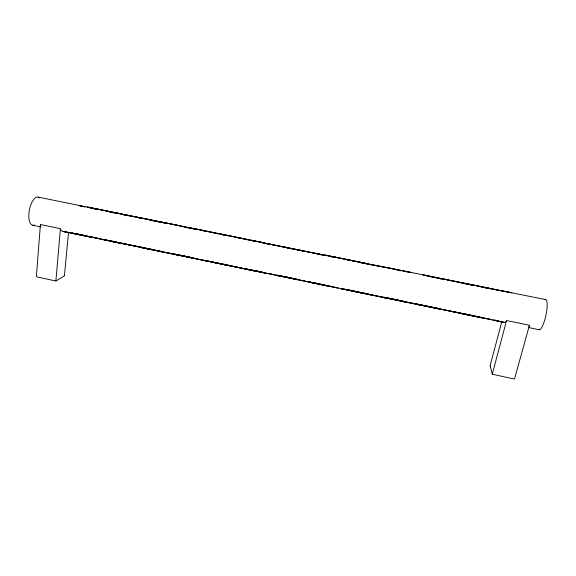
<?xml version="1.0" encoding="UTF-8"?>
<svg xmlns="http://www.w3.org/2000/svg" width="576" height="576" viewBox="0 0 576 576"><rect width="100%" height="100%" fill="white"/><g stroke="black" fill="none" stroke-linecap="round" stroke-linejoin="round"><path stroke-width="0.86" d="M503.885 322.178A15.35 2.822 -77.9 0 0 505.685 321.574L507.262 320.688L528.84 325.138L529.387 325.462L529.07 326.39M64.706 231.257A14.407 5.58 -79.1 0 1 61.135 229.939L59.746 228.521L40.889 224.633L40.399 224.741L40.694 225.727M529.387 325.462L514.656 378.518L513.842 378.965L492.271 374.191L506.498 320.746M40.399 224.741L36.396 276.264L36.922 276.948L55.375 280.901L56.203 280.865L64.418 275.861L68.486 232.711M60.408 228.859L55.894 280.865M501.833 321.674L490.126 365.652L492.271 374.191M64.116 275.594L64.534 275.616M92.412 208.505L98.294 209.398L90.475 208.145M188.597 228.024L198.994 229.608L282.478 246.802M220.478 234.396L230.09 235.872L199.296 229.702L218.743 234.05M298.202 250.063L303.134 250.826L301.327 250.517M330.091 256.493L335.894 257.386L330.149 256.442M433.649 277.524C459.914 281.563 485.676 288.338 511.87 292.766L478.339 286.25M124.128 214.805L128.369 215.467L121.32 214.315M403.243 271.267L411.746 272.592L283.306 246.953L324.95 255.305L315.166 253.31M467.784 284.342L478.188 285.97L444.658 279.252L466.92 284.206M76.133 233.863L72.655 233.165L235.037 266.796L102.506 239.414L148.673 248.81M150.379 249.07L152.078 249.336M360.605 262.692L362.275 262.958M363.946 263.225L389.837 268.193L368.057 264.226M180.079 255.226L173.203 254.146L182.923 255.874M244.994 268.956L255.586 270.634L266.004 273.226L244.994 268.956L265.558 273.017M388.75 298.382L383.681 297.583L394.553 299.498M390.434 298.649L392.126 298.915M251.777 240.653L261.468 242.201L230.328 236.002L250.891 240.516M266.134 243.612L267.898 243.893M269.662 244.174L271.418 244.462L269.712 244.159M80.813 234.612L71.582 233.143L91.526 237.29L81.655 234.742M120.924 243L112.486 241.646L142.006 247.313L152.086 249.79L142.315 247.788L162.634 252.036L293.875 278.842M422.345 305.258L417.24 304.438L438.35 308.858L432.482 307.361M424.051 305.532L425.758 305.806M318.312 283.586L308.369 281.981L437.868 308.362M361.318 292.522L340.589 288.54L486.094 318.521M152.741 220.615L165.449 223.121M297.821 249.941L299.57 250.229M213.509 262.022L203.976 260.453L213.79 262.246M471.197 315.18C431.172 307.433 391.205 299.196 351.274 290.866L361.282 292.68M149.702 220.09L158.71 221.587L38.383 197.15M360.626 262.642L362.297 262.915M363.96 263.196L368.129 263.887L357.336 261.569L367.229 264.024M283.298 246.938L314.352 253.145M452.83 311.645L449.395 311.069L459.49 312.926M454.55 311.933L456.264 312.221M457.985 312.509L459.698 312.797M263.671 243.137L267.984 243.864M238.32 237.874L240.062 238.176M486.281 287.95L488.002 288.245L483.602 287.453M351.346 290.419L340.502 288.554L362.059 293.105L352.174 290.621M438.71 308.534L416.642 304.063L504.367 322.553M70.171 232.726L63.562 231.559L73.166 233.316M142.711 247.874L151.517 249.43M241.142 267.876L235.908 266.947L265.5 273.01L262.102 272.246M297.13 279.446L276.912 275.213L280.195 275.897M234.986 237.269L236.686 237.571M238.385 237.874L240.084 238.176M486.18 318.492L460.829 313.481L483.178 317.966L472.061 315.324M487.908 318.809L489.636 319.118M295.531 279.144L297.187 279.446L295.402 279.058M203.81 230.998L205.531 231.322M203.998 231.019L205.661 231.336M489.578 288.418L477.958 286.02L545.537 299.563M267.257 273.341L271.642 274.198M487.778 318.852L491.99 319.666M440.057 278.791L441.749 279.122M74.815 233.64L78.955 234.454M80.604 234.778L82.26 235.102L77.868 234.216M308.693 281.902L319.334 283.99L315.202 283.169M278.806 275.688L287.582 277.43L281.837 276.235M309.427 282.017L313.553 282.838M270.05 273.924L277.049 275.342M63.014 231.502L82.044 235.303L72.655 233.165M303.689 251.057L261.223 242.424L302.818 250.862M32.602 225.23L40.788 226.915M528.768 327.586L539.23 329.746M290.189 277.978L293.666 278.698M298.116 279.698L304.625 281.052M306.252 281.398L307.879 281.736M298.015 279.598L299.642 279.943M301.27 280.289L307.786 281.678M290.218 277.999L293.724 278.755M295.481 279.137L297.238 279.511M260.395 271.879L256.118 270.958L265.687 273.031M234.576 266.681L224.23 264.226L213.746 262.512L255.866 271.224L245.506 268.646M142.776 218.614L138.413 217.656L140.09 218.038M309.478 282.046L319.118 284.206L276.912 275.213M167.947 223.69L158.328 221.501L178.762 225.533L147.787 219.262L157.882 221.81L168.17 223.416L196.963 229.579M362.117 292.831L372.038 295.085L367.92 294.062M350.705 260.582L347.407 259.826L350.69 260.611M116.942 213.487L108.266 211.5L114.062 212.89M333.216 286.841L309.42 282.038M334.85 287.222L338.126 287.971L319.19 284.292L329.796 286.459L319.14 283.723M493.675 319.99L504.108 322.438L493.956 319.903M396.23 299.887L405.454 302.04L396.317 299.736M321.941 254.858L315.382 253.31L317.002 253.721M197.086 229.615L188.993 227.7L198.994 229.608L178.416 225.461L187.747 227.815M85.284 207.043L78.379 205.416L82.476 206.438M460.332 313.085L471.55 315.72L463.097 313.582M153.274 249.739L163.015 252.022L156.29 250.322M473.292 285.365L466.625 283.774L473.414 285.437M228.312 235.937L220.212 234.014L225.338 235.267M214.61 262.397L224.633 264.78L217.793 263.038M183.809 256.032L193.68 258.379L184.363 255.989M290.988 248.63L282.83 246.679L288.05 247.99M257.069 241.675L251.381 240.307L253.966 240.962M122.609 243.266L131.789 245.498M362.974 292.86L366.271 293.659M318.622 254.124L321.869 254.923M432.806 277.315L422.734 274.81L444.816 279.245L389.887 268.15L400.694 270.864M490.126 366.185L490.601 366.358M544.774 299.851A15.43 3.535 -77.8 0 1 546.005 314.95A15.43 3.535 -77.8 0 1 538.618 329.342M34.445 225.029A14.342 6.127 -79.2 0 1 29.326 210.211A14.342 6.127 -79.2 0 1 39.463 197.791M287.222 277.128L276.538 275.443L297.72 279.806L287.222 277.128M137.628 217.296L127.447 215.611L117.432 213.12L148.176 219.398L137.628 217.296M92.556 237.146L82.534 235.469L100.778 239.04L92.556 237.146M111.701 240.984L101.563 239.278L121.666 243.518L111.701 240.984M193.147 257.904L172.584 253.714L193.147 257.904M405.67 301.817L383.846 297.202L405.67 301.817M453.802 281.419L452.095 281.102L453.78 281.412M107.849 211.183L87.35 207.043L117.864 213.307L107.849 211.183M346.594 259.394L325.087 255.053L357.336 261.662L346.594 259.394M357.271 261.806L346.522 259.546L357.271 261.806"/></g></svg>
